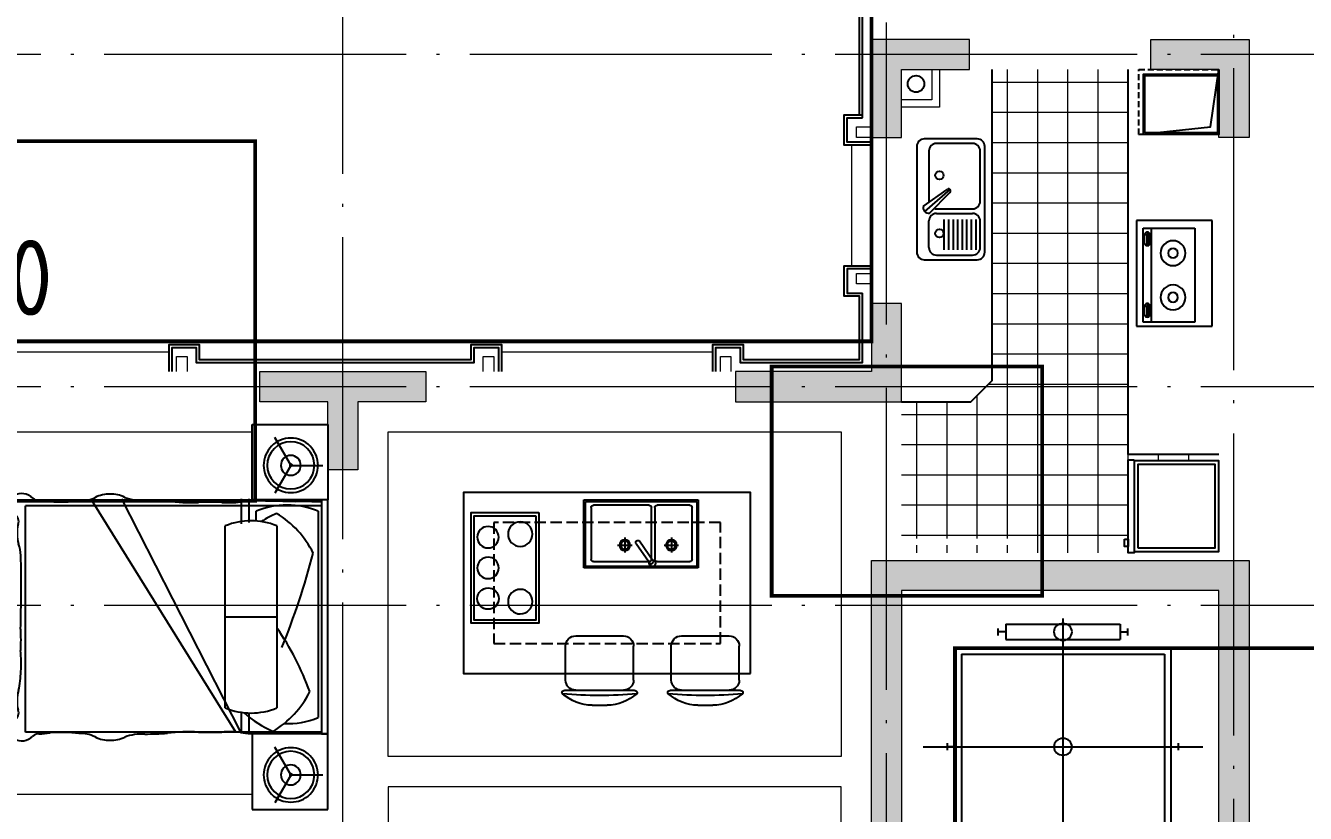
# Model space of a CAD drawing. Extents: x 1117549 to 1295333, y -232649 to -190649.
# Drawn here: x 1167699 to 1176172, y -208443 to -203226 of the extents above; entities that cross this region are included whole.
import ezdxf

# ---------------------------------------------------------------- set-up
doc = ezdxf.new("R2010")
doc.units = 0
doc.header["$LTSCALE"] = 1000
doc.header["$MEASUREMENT"] = 0
for name, pattern in [('ACO-DASHED', [3, 2, -1]), ('DASH', [0.35, 0.25, -0.1]), ('DOTE', [2.4200000000000004, 2, -0.2, 0.02, -0.2])]:
    doc.linetypes.add(name, pattern=pattern)
doc.layers.get('0').update_dxf_attribs({"linetype": 'CONTINUOUS'})
for name, color, linetype, lineweight in [('A-c', 30, 'CONTINUOUS', 0), ('A-Sill', 135, 'CONTINUOUS', 0), ('A-Wall-2', 123, 'CONTINUOUS', 15), ('dote', 252, 'DOTE', 0), ('PUB_HATCH', 8, 'CONTINUOUS', 0), ('砌块', 31, 'CONTINUOUS', 0), ('铺地', 147, 'CONTINUOUS', 0)]:
    doc.layers.add(name, color=color, linetype=linetype, lineweight=lineweight)
for name, color, linetype in [('A-Furniture', 252, 'CONTINUOUS'), ('A-Insulatinglayer', 11, 'CONTINUOUS'), ('A-Kitchen', 214, 'CONTINUOUS'), ('A-Others', 45, 'ACO-DASHED'), ('A-Plumbing', 4, 'CONTINUOUS'), ('A-Section', 2, 'CONTINUOUS'), ('A-Stair', 142, 'CONTINUOUS')]:
    doc.layers.add(name, color=color, linetype=linetype)
doc.styles.get("Standard").update_dxf_attribs({"font": 'GBENOR', "bigfont": 'GBCBIG'})

# ---------------------------------------------------------------- blocks, each defined once
blk = doc.blocks.new('A$C1C2D28C4')
at = {"layer": 'A-Furniture'}
for p, q in [((1407.163943689549, -308.962476815519), (1506.297078005737, -308.9624337921123)), ((2107.163943689549, -308.962476815519), (2206.297078005737, -308.9624337921123)), ((1226.730554247508, -408.9625551229547), (1686.730554247508, -408.9623554846476)), ((1926.730554247508, -408.9625551229547), (2386.730554247508, -408.9623554846476)), ((1231.730583542259, -476.4625529529731), (1231.730681191431, -701.462552952944)), ((1681.730583542259, -476.4623576546292), (1681.730681191431, -701.4623576546)), ((1931.730583542259, -476.4625529529731), (1931.730681191431, -701.462552952944)), ((2381.730583542259, -476.4623576546292), (2381.730681191431, -701.4623576546)), ((1299.230710486183, -768.9625236581924), (1614.230710486183, -768.9623869493516)), ((1999.230710486183, -768.9625236581924), (2314.230710486183, -768.9623869493516)), ((1353.251151159173, -1218.962454951252), (1353.251150740078, -1668.962454951252)), ((2110.21026981622, -1218.96245565619), (1353.251151159173, -1218.962454951252)), ((2110.210269397125, -1668.96245565619), (2110.21026981622, -1218.96245565619)), ((1353.251150740078, -1668.962454951252), (2110.210269397125, -1668.96245565619))]:
    blk.add_line(p, q, dxfattribs=at)
at = {"layer": 'A-Furniture', "color": 251}
for p, q in [((1363.25115114986, -1228.962454960565), (1363.251150749391, -1658.962454960565)), ((2100.210269806907, -1228.962455646877), (1363.25115114986, -1228.962454960565)), ((1415.591098834411, -1260.551467564845), (1784.66726697993, -1260.551467908575)), ((1698.455808889121, -1380.675385263472), (1795.193990369793, -1242.37024619928)), ((1816.910748777445, -1257.560135239066), (1720.17256729689, -1395.865274303287)), ((1795.193990369793, -1242.37024619928), (1816.910748777445, -1257.560135239066)), ((1837.212160494993, -1260.551467957484), (2054.504857990774, -1260.551468159887)), ((2100.210269406438, -1658.962455646877), (2100.210269806907, -1228.962455646877)), ((1400.591098500998, -1618.619190117824), (1400.591098820441, -1275.551467550875)), ((1624.116289441357, -1420.828336123188), (1624.116289534722, -1320.643543144179)), ((1799.66726696596, -1275.551467922545), (1799.6672666464, -1618.619190489495)), ((1822.21216016158, -1618.619190510464), (1822.212160481024, -1275.551467943515)), ((1932.502107739565, -1420.828336410428), (1932.502107832814, -1320.643543431419)), ((2069.504857976804, -1275.551468173857), (2069.504857657361, -1618.619190740807)), ((1575.922427297337, -1369.333587376386), (1671.959199880948, -1369.333587465793)), ((1884.308245595428, -1369.333587663554), (1980.345018179039, -1369.333587753033)), ((1363.251150749391, -1658.962454960565), (2100.210269406438, -1658.962455646877)), ((1784.66726663243, -1633.619190475525), (1415.591098487028, -1633.619190131794)), ((2054.504857643391, -1633.619190726837), (1837.21216014761, -1633.619190524434))]:
    blk.add_line(p, q, dxfattribs=at)
at = {"layer": 'A-Furniture'}
blk.add_lwpolyline([(2456.730710487696, -518.9624553037138), (2456.730710487696, -1718.962455303714), (556.7307104876963, -1718.962455303714), (556.7307104876963, -518.9624553037138)], close=True, dxfattribs=at)
at = {"layer": 'A-Furniture', "linetype": 'DASH', "ltscale": 0.3}
blk.add_lwpolyline([(2256.730710487696, -718.9624553037138), (2256.730710487696, -1518.962455303714), (756.7307104876963, -1518.962455303714), (756.7307104876963, -718.9624553037138)], close=True, dxfattribs=at)
at = {"layer": 'A-Furniture', "linetype": 'ByBlock'}
blk.add_lwpolyline([(1053.770710489247, -1584.722455258569), (1053.770710404264, -853.2024552450166), (606.7307104449719, -853.2024552969378), (606.7307105297223, -1584.72245531049)], close=True, dxfattribs=at)
at = {"layer": 'A-Furniture', "color": 251, "linetype": 'ByBlock'}
blk.add_lwpolyline([(1033.770710486919, -1564.722455260897), (1033.770710406592, -873.2024552473449), (626.7307104473002, -873.2024552946095), (626.730710527394, -1564.722455308161)], close=True, dxfattribs=at)
at = {"layer": 'A-Furniture', "color": 251}
for centre, radius in [((1624.11628948932, -1369.333587421235), 36.13484355663392), ((1624.11628948932, -1369.333587421235), 27.13484355663391), ((1932.502107787528, -1369.333587708476), 36.13484355663392), ((1932.502107787528, -1369.333587708476), 27.13484355663391)]:
    blk.add_circle(centre, radius, dxfattribs=at)
at = {"layer": 'A-Furniture'}
for centre, radius, start, end in [((1416.885059658205, -624.4023439187586), 315.5896225382623, 91.76516271619127, 130.7265681750579), ((1496.576235836605, -624.4023093330761), 315.5896225382623, 49.2734815451325, 88.23488703972866), ((2116.885059658205, -624.4023439187586), 315.5896225382623, 91.76516271619127, 130.7265681750579), ((2196.576235836605, -624.4023093330761), 315.5896225382623, 49.2734815451325, 88.23488703972866), ((1217.50314642, -392.8167872092599), 10, 130.7265681750579, 202.6700160976474), ((1226.730545567581, -388.9625551229547), 20, 202.6700160976474, 270.0000248661574), ((1456.731716419337, -3086.800706024645), 2712.716921149136, 84.80232888191004, 95.19772084136977), ((1299.230583542259, -476.4625236582215), 67.5, 90.00002486615745, 180.0000248661574), ((1614.230583542259, -476.4623869493807), 67.5, 2.486615744707611e-05, 90.00002486615745), ((1686.730545567581, -388.9623554846476), 20, 270.0000248661574, 337.3300336318674), ((1695.957948060008, -392.8165795616369), 10, 337.3300336318674, 49.2734815451325), ((1917.50314642, -392.8167872092599), 10, 130.7265681750579, 202.6700160976474), ((1926.730545567581, -388.9625551229547), 20, 202.6700160976474, 270.0000248661574), ((2156.731716419337, -3086.800706024645), 2712.716921149136, 84.80232888191004, 95.19772084136977), ((1999.230583542259, -476.4625236582215), 67.5, 90.00002486615745, 180.0000248661574), ((2314.230583542259, -476.4623869493807), 67.5, 2.486615744707611e-05, 90.00002486615745), ((2386.730545567581, -388.9623554846476), 20, 270.0000248661574, 337.3300336318674), ((2395.957948060008, -392.8165795616369), 10, 337.3300336318674, 49.2734815451325), ((1299.230681191431, -701.4625236581924), 67.5, 180.0000248661574, 270.0000248661574), ((1614.230681191431, -701.4623869493516), 67.5, 270.0000248661574, 2.486615744707611e-05), ((1999.230681191431, -701.4625236581924), 67.5, 180.0000248661574, 270.0000248661574), ((2314.230681191431, -701.4623869493516), 67.5, 270.0000248661574, 2.486615744707611e-05)]:
    blk.add_arc(centre, radius, start, end, dxfattribs=at)
at = {"layer": 'A-Furniture', "color": 251}
for centre, radius, start, end in [((1415.591098820441, -1275.551467564845), 15, 89.99999994663915, 179.9999999466392), ((1806.052369573619, -1249.965190719158), 21.70012077171123, 272.6646958010015, 197.3932109081115), ((1784.66726696596, -1275.551467908575), 15, 359.9999999466392, 89.99999994663915), ((1837.212160481024, -1275.551467957484), 15, 89.99999994663915, 179.9999999466392), ((2054.504857976804, -1275.551468159887), 15, 359.9999999466392, 89.99999994663915), ((1709.314188093063, -1388.270329783409), 13.25094642638578, 145.0289533516795, 325.0289533516795), ((1415.591098500998, -1618.619190131794), 15, 179.9999999466392, 269.9999999466392), ((1784.6672666464, -1618.619190475525), 15, 269.9999999466392, 359.9999999466392), ((1837.21216016158, -1618.619190524434), 15, 179.9999999466392, 269.9999999466392), ((2054.504857657361, -1618.619190726837), 15, 269.9999999466392, 359.9999999466392)]:
    blk.add_arc(centre, radius, start, end, dxfattribs=at)
at = {"layer": 'A-Furniture', "color": 251, "linetype": 'ByBlock'}
for centre, major_axis, ratio, start_param, end_param in [((931.8507104318123, -995.4424552618148), (0.08869727405015283, 81.27995160577994), 0.9999999998897147, 1.57185611547941, 7.855041422658996), ((718.4907104771119, -1218.962455290733), (0.1161455343885694, 71.119905163059), 0.9999999998895098, 1.572470793466493, 7.85565610064608), ((718.4907105006278, -1422.1624552945), (-0.3525039595916656, 71.11912640876913), 0.999999999891551, 1.565710598073744, 7.848895905253331), ((931.8507104837336, -1442.482455270103), (0.1671156749299456, 81.27982820230422), 0.9999999998904301, 1.572799931786613, 7.855985238966199)]:
    blk.add_ellipse(centre, major_axis=major_axis, ratio=ratio, start_param=start_param, end_param=end_param, dxfattribs=at)
at = {"layer": 'A-Furniture', "color": 251, "linetype": 'ByBlock', "extrusion": (0, 0, -1)}
blk.add_ellipse((718.4907105006278, -1015.7624552091), major_axis=(0.3525039595916656, 71.11912640876913), ratio=0.999999999891551, start_param=4.707303251663538, end_param=10.99048855884312, dxfattribs=at)
blk = doc.blocks.new('A-Other-Elevator -a')
at = {"layer": 'A-Stair', "color": 0, "linetype": 'ByBlock', "lineweight": -2}
for p, q in [((378.4090909757651, 1876.590909046354), (-378.4090909757651, 1876.590909046354)), ((-378.4090909757651, 1876.590909046354), (-378.4090909757651, 1776.13636359456)), ((0, 1915.227272681659), (0, 215.2272727282252)), ((378.4090909757651, 1876.590909046354), (378.4090909757651, 1776.13636359456)), ((-428.8636364392004, 1803.181818139274), (-428.8636364392004, 1849.54545450164)), ((-378.4090909757651, 1826.363636320457), (-428.8636364392004, 1826.363636320457)), ((378.4090909757651, 1826.363636320457), (428.8636364392004, 1826.363636320457)), ((428.8636364392004, 1803.181818139274), (428.8636364392004, 1849.54545450164)), ((714.7727273986675, 1718.181818141602), (-714.7727273986675, 1718.181818141602)), ((-714.7727273986675, 1718.181818141602), (-714.7727273986675, 342.7272727247327)), ((378.4090909757651, 1776.13636359456), (-378.4090909757651, 1776.13636359456)), ((714.7727273986675, 1718.181818141602), (714.7727273986675, 342.7272727247327)), ((672.7272728458046, 1679.545454506297), (-672.7272728458046, 1679.545454506297)), ((-672.7272728458046, 1679.545454506297), (-672.7272728458046, 522.1936596019658)), ((672.7272728458046, 1679.545454506297), (672.7272728458046, 373.636363632977)), ((925.0000001629815, 1065.227272704942), (-925.0000001629815, 1065.227272704942)), ((-765.2272728621028, 1042.045454523759), (-765.2272728621028, 1088.409090886125)), ((-714.7727273986675, 1065.227272704942), (-765.2272728621028, 1065.227272704942)), ((714.7727273986675, 1065.227272704942), (765.2272728621028, 1065.227272704942)), ((765.2272728621028, 1042.045454523759), (765.2272728621028, 1088.409090886125)), ((-509.3533393981052, 373.636363632977), (-672.7272728458046, 522.1936596019658)), ((-849.3181819678284, 342.7272727247327), (-714.7727273986675, 342.7272727247327)), ((-849.3181819678284, 273.1818181811832), (-849.3181819678284, 342.7272727247327)), ((-378.4090909757651, 373.636363632977), (-509.3533393981052, 373.636363632977)), ((403.6363637074828, 342.7272727247327), (-403.6363637074828, 342.7272727247327)), ((-403.6363637074828, 342.7272727247327), (-403.6363637074828, 311.8181818164885)), ((-378.4090909757651, 373.636363632977), (-378.4090909757651, 342.7272727247327)), ((378.4090909757651, 373.636363632977), (378.4090909757651, 342.7272727247327)), ((672.7272728458046, 373.636363632977), (378.4090909757651, 373.636363632977)), ((403.6363637074828, 342.7272727247327), (403.6363637074828, 311.8181818164885)), ((849.3181819678284, 342.7272727247327), (714.7727273986675, 342.7272727247327)), ((849.3181819678284, 273.1818181811832), (849.3181819678284, 342.7272727247327)), ((849.3181819678284, 273.1818181811832), (-849.3181819678284, 273.1818181811832)), ((403.6363637074828, 311.8181818164885), (-403.6363637074828, 311.8181818164885)), ((925.0000001629815, 250), (-925.0000001629815, 250)), ((550, 0), (-550, 0))]:
    blk.add_line(p, q, dxfattribs=at)
for centre in [(0, 1826.363636320457), (0, 1065.227272704942)]:
    blk.add_ellipse(centre, major_axis=(-60.06406158313622, 1.2783456e-09), ratio=0.9189189187334816, start_param=-1.570796326775339, end_param=4.712388980404247, dxfattribs=at)
blk = doc.blocks.new('A-Bed room-Bed-1500x2000e')
at = {"layer": 'A-Furniture', "color": 0, "linetype": 'ByBlock', "lineweight": -2}
for p, q in [((499.9999999816063, 1274.999999999884), (-1.83936208e-08, 1274.999999999884)), ((-1.83936208e-08, 1274.999999999884), (-1.83936208e-08, 774.9999999998836)), ((499.9999999816063, 774.9999999998836), (499.9999999816063, 1274.999999999884)), ((322.1489347135648, 1181.181259282777), (350.3843026742107, 1230.086351160804)), ((87.88667115999851, 1045.929878359311), (31.41593523893971, 1045.929878359311)), ((322.1489347134484, 910.6784974356996), (350.384302674036, 861.7734055573819)), ((-1.83936208e-08, 774.9999999998836), (499.9999999816063, 774.9999999998836)), ((39.99999999080319, 775), (-9.3132257e-09, 775)), ((-9.3132257e-09, 775), (9.3132257e-09, -775)), ((40.00000000931322, -775), (39.99999999080319, 775)), ((39.99999999103603, 763.4999744592932), (2000.669456504053, 763.4999744592932)), ((39.99999999103603, 763.4999744592932), (2000.669456504053, 763.4999744592932)), ((519.7694565039127, 763.4999744592932), (519.7694565039127, 640.4634316035953)), ((570.569456504134, 763.4999744592932), (570.569456504134, 630.9728838461742)), ((575.1028640885487, 763.4999744592932), (1363.584454265889, -783.2295994108134)), ((608.2476522607029, 763.4999744592932), (1552.427511930349, -757.4890662916004)), ((2000.669456504053, 763.4999744592932), (2000.669456504053, -736.5000255407068)), ((63.01122426404617, -700.6871841554239), (63.01122426404617, 665.9128158445819)), ((336.3242486776435, -603.2380591550027), (336.3242486776435, 602.2619408449973)), ((678.3242486776434, 602.2619408449973), (678.3242486776434, -603.2380591550027)), ((678.3242486776434, -0.4880591550318059), (336.3242486776435, -0.4880591550318059)), ((473.4112242641277, -635.7819864072952), (473.4112242641277, -700.6871841554239)), ((519.7694565039127, -625.439549913688), (519.7694565039127, -783.2295339690172)), ((570.5694565039594, -615.9490021562087), (570.5694565039594, -783.2295339690172)), ((40.00000000884756, -736.5000255407068), (2000.669456504053, -736.5000255406194)), ((1.8626451e-09, -775), (500.0000000017462, -775)), ((1.8626451e-09, -1275), (1.8626451e-09, -775)), ((9.3132257e-09, -775), (40.00000000931322, -775)), ((322.1489347524475, -868.8187407171064), (350.3843027133262, -819.9136488390794)), ((500.0000000017462, -775), (500.0000000017462, -1275)), ((87.88667119905587, -1004.070121640601), (31.41593527793884, -1004.070121640601)), ((322.1489347524475, -1139.321502564213), (350.3843027130352, -1188.226594442501)), ((500.0000000017462, -1275), (1.8626451e-09, -1275))]:
    blk.add_line(p, q, dxfattribs=at)
at = {"layer": 'A-Furniture', "color": 0, "linetype": 'ByBlock', "lineweight": -2, "ltscale": 0.5}
for p, q in [((238.0547887909342, 1035.525925925787), (350.3843026740942, 1230.086351160978)), ((256.0749630053761, 1045.929878359311), (31.41593523893971, 1045.929878359311)), ((238.0547887909342, 1056.333830792777), (350.3843026740942, 861.7734055575858)), ((238.0547888299334, -1014.474074074009), (350.3843027130933, -819.9136488389049)), ((256.0749630444334, -1004.070121640601), (31.41593527793884, -1004.070121640601)), ((238.0547888299334, -993.6661692071066), (350.3843027130352, -1188.226594442211))]:
    blk.add_line(p, q, dxfattribs=at)
at = {"layer": 'A-Furniture', "color": 0, "linetype": 'ByBlock', "lineweight": -2}
for centre, radius, start, end in [((159.9521200942108, -2173.095908296527), 2939.931258374784, 88.98844260493374, 92.33837390087763), ((774.918458524975, -20627.42552919019), 21401.21108250195, 90.89566579405559, 91.5076223497521), ((480.7293679425493, 188.815942317713), 583.750817333358, 80.46686223327829, 93.96334083305787), ((655.8953883669454, 1566.1990523641), 805.5266760299971, 264.4085231586508, 273.2179978636207), ((778.2335925992811, -748.7368113448027), 1512.646553311651, 87.07759970078577, 92.92240029921425), ((909.2310535142896, 2070.275430489099), 1309.441763085281, 267.6418721781778, 276.6698109852072), ((1221.295785819529, -1500.292885257921), 2275.619025968726, 90.25053283413894, 94.03122926212524), ((1225.777503125137, 1130.303770978091), 355.2926246105109, 267.6719850916156, 289.3936454027784), ((1430.79494891013, 623.997727837006), 192.0316677905879, 87.35084108191839, 116.9530153035317), ((1447.132290932524, 606.0188597245724), 209.9379506774066, 63.8723774797042, 92.03683822018637), ((1636.085810588905, 980.2194112805882), 209.2912953674312, 242.5423529339369, 272.8438485636209), ((1770.16381939745, 1924.815397077502), 1160.241935557341, 263.8800264006818, 273.3504618484233), ((1911.096505779307, 372.5773090056027), 400.7079659365025, 89.93636360467247, 100.5147064569601), ((1912.92431851424, 828.1241380534773), 54.85654055371765, 268.5556008160492, 316.2435041825531), ((2026.445441923454, 714.2356926200156), 105.9691503727535, 61.27873607578861, 134.2158722969528), ((2051.608947905362, 751.0456277961785), 61.75115537242754, 342.9418294339171, 65.34483857921077), ((268.2112242640578, 167.5378158411767), 538.9663075076091, 87.89758929331968, 112.3788340278701), ((689.7698786094553, 210.7092461423017), 637.8754925995896, 120.9997451861261, 153.5911667397916), ((58.43486225535162, 72.04506366071291), 749.3389137320302, 48.53776399028273, 66.16530707733922), ((2099.296640148852, 635.2348295291013), 53.59127705675196, 124.1355860156061, 199.7689166205521), ((1983.954380823066, 788.5600318818761), 138.3643064687628, 308.044033851284, 336.2939333579518), ((507.3242486777017, 186.9494408422033), 449.1385895896396, 67.62116597212986, 112.3788340278701), ((1820.88803513092, 556.017382891383), 236.0192959341798, 342.8192188727101, 15.00128617814766), ((1825.752913010015, 1108.223978512775), 1814.277228562932, 199.7745018864571, 214.8201173724213), ((2837.20562976948, 327.4895531325892), 806.6182642350462, 168.6451664759746, 177.6231781539105), ((2963.498708220432, 305.288091414317), 933.8771593047827, 176.5835136706533, 185.0473632403969), ((5180.697518434026, -1764.310785791895), 5259.312428789787, 158.0356310377554, 165.2175051776394), ((1220.920916956849, 198.673425250483), 812.6898799830534, 356.6723349114487, 1.724223357790908), ((1220.920915065915, 104.3265238018066), 812.6898818739712, 358.2757766455426, 3.327665088551247), ((11863.91927904018, -203.5673457917874), 9834.761723214671, 178.3484886202174, 181.1907360239477), ((666.7698786094551, -138.6853644523071), 637.8754925995896, 206.4088332602084, 239.0002548138739), ((2330.199608945346, -387.2597219051095), 299.6329019440452, 183.9578669355062, 198.6948194052638), ((1820.88803513092, -553.0174339730002), 236.0192959341798, 344.9987138218523, 17.18078112728999), ((507.3242486777017, -187.9255591522087), 449.1385895896396, 247.6211659721299, 292.3788340278701), ((35.43486225558446, -0.0211819706019014), 749.3389137319756, 293.8346929226608, 302.5362300631558), ((2099.296640148736, -632.2348806106893), 53.59127705666296, 160.2310833794479, 235.8644139843939), ((1983.954380823066, -785.5600829631147), 138.3643064686174, 23.70606664204821, 51.95596614871605), ((159.9521200946183, 2176.095857216889), 2939.931258376674, 267.6616260991224, 271.0115573917308), ((268.2112242640578, -202.3121841520187), 538.9663075075969, 247.6211659721299, 292.3788340278701), ((480.7293679415598, -185.8159933992137), 583.7508173333943, 266.0366591669422, 279.5331377667217), ((655.8953883667708, -1563.199103446328), 805.5266760307483, 86.78200213637943, 95.59147684134922), ((778.2335925992811, 751.7367602633021), 1512.646553311651, 267.0775997007859, 272.9224002992142), ((909.2310535139404, -2067.275481569785), 1309.441763084559, 83.33018901479275, 92.35812781848352), ((1770.163819397334, -1921.81544815973), 1160.241935558042, 86.64953815157675, 96.11997359931813), ((2051.60894790513, -748.0456788777956), 61.7511553723923, 294.6551614207892, 17.05817056608294), ((774.918458524975, 20630.42547810858), 21401.21108250194, 268.4923776502479, 269.104334202609), ((1221.29578581854, 1503.292834176391), 2275.619025968692, 265.9687707378747, 269.7494671658611), ((1225.777503125137, -1127.303822059592), 355.2926246105109, 70.60635459722154, 92.32801490838438), ((1430.794948910538, -620.9977789185068), 192.0316677906618, 243.0469846964683, 272.6491589147429), ((1447.132290932001, -603.0189108061895), 209.9379506774814, 267.9631617798137, 296.1276225202957), ((1636.085810588789, -977.2194623619142), 209.2912953671927, 87.15615143637909, 117.4576470660631), ((1911.096505778958, -369.5773600872199), 400.7079659364538, 259.4852935430399, 270.0636363953275), ((1912.924318514415, -825.1241891349782), 54.85654055369039, 43.75649581744693, 91.44439918395081), ((2026.445441923454, -711.2357437015163), 105.9691503727631, 225.7841277030472, 298.7212639242114)]:
    blk.add_arc(centre, radius, start, end, dxfattribs=at)
at = {"layer": 'A-Furniture', "color": 0, "linetype": 'ByBlock', "lineweight": -2, "ltscale": 0.02, "extrusion": (0, 0, -1)}
for centre in [(244.0615135290427, 1045.929878359311), (244.0615135680419, -1004.070121640601)]:
    blk.add_ellipse(centre, major_axis=(-127.4218731806613, 127.4218731806613), ratio=0.9999999999997716, start_param=1.570796326794896, end_param=7.853981633974483, dxfattribs=at)
at = {"layer": 'A-Furniture', "color": 0, "linetype": 'ByBlock', "lineweight": -2, "ltscale": 0.5, "extrusion": (0, 0, -1)}
for centre, major_axis, ratio in [((244.0615135290427, 1045.929878359311), (-110.4322900899568, 110.4322900899568), 0.9999999999984184), ((244.0615135290427, 1045.929878359311), (-46.72135349962627, 46.72135349962627), 0.9999999999975088), ((244.0615135680419, -1004.070121640601), (-110.4322900899568, 110.4322900899568), 0.9999999999984184), ((244.0615135680419, -1004.070121640601), (-46.72135349962627, 46.72135349962627), 0.9999999999975088)]:
    blk.add_ellipse(centre, major_axis=major_axis, ratio=ratio, start_param=1.570796326794896, end_param=7.853981633974483, dxfattribs=at)
blk = doc.blocks.new('A-Kitchen-Gas stove-700x500')
at = {"layer": 'A-Kitchen'}
for p, q in [((-349.9999999999563, 0), (349.9999999999563, 0)), ((-349.9999999999563, -500.0000000000582), (-349.9999999999563, 0)), ((349.9999999999563, 0), (349.9999999999563, -500.0000000000582)), ((-323.472144260435, -113.0917068321141), (-323.472144260435, -455.5369868483976)), ((299.3016935963387, -113.0917068321141), (-323.472144260435, -113.0917068321141)), ((299.3016935963387, -455.5369868483976), (299.3016935963387, -113.0917068321141)), ((-323.472144260435, -399.84151166433), (299.3016935963387, -399.84151166433)), ((-290.8727731544495, -422.0538412102614), (-290.7542683257633, -433.7648284342139)), ((-199.1109183234657, -423.2301448979997), (-199.1109183234657, -433.7459913624916)), ((182.1243899021501, -422.0538412102614), (182.2428947308362, -433.7648284342139)), ((273.8862447330466, -423.2301448979997), (273.8862447330466, -433.7459913624916)), ((349.9999999999563, -500.0000000000582), (-349.9999999999563, -500.0000000000582)), ((-323.472144260435, -455.5369868483976), (299.3016935963387, -455.5369868483976)), ((-215.7395293142617, -431.5299579231068), (-280.4079388457612, -431.5299579231068)), ((-280.4079388457612, -431.5299579231068), (-280.4079388457612, -448.1502087175613)), ((-280.4079388457612, -448.1502087175613), (-215.7395293142617, -448.1502087175613)), ((-215.7395293142617, -448.1502087175613), (-215.7395293142617, -431.5299579231068)), ((192.5892242108384, -431.5299579231068), (192.5892242108384, -448.1502087175613)), ((257.2576337423379, -431.5299579231068), (192.5892242108384, -431.5299579231068)), ((192.5892242108384, -448.1502087175613), (257.2576337423379, -448.1502087175613)), ((257.2576337423379, -448.1502087175613), (257.2576337423379, -431.5299579231068))]:
    blk.add_line(p, q, dxfattribs=at)
for points in [[(-199.1109183234657, -423.2301448979997, 0.2590339714206403), (-201.0117027598462, -419.8073419830762, 0.0762761895455676), (-212.5317826497631, -414.8729594461038, 0.0365148199121137), (-226.0800731151394, -412.4155319170093, 0.026614996038891), (-244.9326153249567, -411.411299888743, 0.026614996038891), (-263.7851575348614, -412.4155319170093, 0.0365148199121137), (-277.3334480002377, -414.8729594461038, 0.0762761895455752), (-288.8535278900672, -419.8073419830762, 0.2590339714203898), (-290.7543123265642, -423.2301448979997, 0.0784621676306809), (-290.5581488226453, -424.4725007113884, 0.056762457430155)], [(-199.1109183234657, -433.7459913624916, 0.2590339714206403), (-201.0117027598462, -430.3231884473935, 0.0762761895455676), (-212.5317826497631, -425.3888059105373, 0.0365148199121137), (-226.0800731151394, -422.9313783813849, 0.026614996038891), (-244.9326153249567, -421.9271463530021, 0.026614996038891), (-263.7851575348614, -422.9313783813849, 0.0365148199121137), (-277.3334480002377, -425.3888059105373, 0.0762761895455752), (-288.8535278900672, -430.3231884473935, 0.2590339714203898), (-290.7543123265642, -433.7459913624916, 0.2590339714202164), (-288.8535278900672, -437.1687942774151, 0.056762457430155), (-280.4079388457612, -441.1814099272014, 0.0365148199120382)], [(273.8862447330466, -423.2301448979997, 0.2590339714206403), (271.985460296637, -419.8073419830762, 0.0762761895455676), (260.4653804068366, -414.8729594461038, 0.0365148199121137), (246.9170899414603, -412.4155319170093, 0.026614996038891), (228.0645477315557, -411.411299888743, 0.026614996038891), (209.212005521651, -412.4155319170093, 0.0365148199121137), (195.6637150563619, -414.8729594461038, 0.0762761895455752), (184.1436351664451, -419.8073419830762, 0.2590339714203898), (182.2428507300355, -423.2301448979997, 0.0784621676306809), (182.4390142339543, -424.4725007113884, 0.056762457430155)], [(273.8862447330466, -433.7459913624916, 0.2590339714206403), (271.985460296637, -430.3231884473935, 0.0762761895455676), (260.4653804068366, -425.3888059105373, 0.0365148199121137), (246.9170899414603, -422.9313783813849, 0.026614996038891), (228.0645477315557, -421.9271463530021, 0.026614996038891), (209.212005521651, -422.9313783813849, 0.0365148199121137), (195.6637150563619, -425.3888059105373, 0.0762761895455752), (184.1436351664451, -430.3231884473935, 0.2590339714203898), (182.2428507300355, -433.7459913624916, 0.2590339714202164), (184.1436351664451, -437.1687942774151, 0.056762457430155), (192.5892242108384, -441.1814099272014, 0.0365148199120382)], [(-215.7395293142617, -442.871044396481, 0.0087359414318704), (-212.5317826497631, -442.1031768143875, 0.0762761895456294), (-201.0117027598462, -437.1687942774151, 0.2590339714204861), (-199.1109183234657, -433.7459913624916, 0.2590339714206403)], [(257.2576337423379, -442.871044396481, 0.0087359414318704), (260.4653804068366, -442.1031768143875, 0.0762761895456294), (271.985460296637, -437.1687942774151, 0.2590339714204861), (273.8862447330466, -433.7459913624916, 0.2590339714206403)]]:
    blk.add_lwpolyline(points, format="xyb", dxfattribs=at)
for centre, radius in [((-158.4251782181527, -258.5454277156969), 82.49649810437039), ((-158.4251782181527, -258.5454277156969), 31.6309469674834), ((134.2080471712543, -258.5454277156969), 82.49649810437039), ((134.2080471712543, -258.5454277156969), 31.6309469674834)]:
    blk.add_circle(centre, radius, dxfattribs=at)
blk = doc.blocks.new('A-Kitchen-Washer tank-800x450')
at = {"layer": 'A-Kitchen'}
for p, q in [((350, 0), (-350, 0)), ((-400, -50), (-400, -400.0000000000582)), ((-320, -80.00000000005821), (-143.7037762925029, -80.00000000005821)), ((-91.48327314580091, -83.8428183607175), (45.11580502529978, -218.1856368749868)), ((64.23365555763303, -219.8137208182597), (-79.9331826757407, -51.17735588180585)), ((-45.86901710840175, -44.84729640552541), (65.59823248020257, -200.6752570311073)), ((320, -80.00000000005821), (-13.70377629250288, -80.00000000005821)), ((400, -400.0000000000582), (400, -50)), ((-370, -130), (-370, -370)), ((-93.70377629250288, -130), (-93.70377629250288, -370)), ((-63.70377629250288, -130), (-63.70377629250288, -370)), ((370, -370), (370, -130)), ((-133.9178410815948, -180.1655532824807), (-334.2858836707019, -180.1655532824807)), ((-133.9178410815948, -210.1655532823643), (-334.2858836707019, -210.1655532823643)), ((-133.9178410815948, -240.1655532824807), (-334.2858836707019, -240.1655532824807)), ((-133.9178410815948, -270.1655532823643), (-334.2858836707019, -270.1655532823643)), ((-133.9178410815948, -300.1655532824807), (-334.2858836707019, -300.1655532824807)), ((-133.9178410815948, -330.1655532823643), (-334.2858836707019, -330.1655532823643)), ((-133.9178410815948, -360.1655532823643), (-334.2858836707019, -360.1655532823643)), ((-133.9178410815948, -390.1655532824807), (-334.2858836707019, -390.1655532824807)), ((-320, -420), (-143.7037762925029, -420)), ((-13.70377629250288, -420), (320, -420)), ((-350, -450), (350, -450))]:
    blk.add_line(p, q, dxfattribs=at)
for centre in [(-226.0871393597918, -150.1422666750732), (158.6194997856801, -150.1422666750732)]:
    blk.add_circle(centre, 27.46103419230471, dxfattribs=at)
for centre, radius, start, end in [((-350, -50), 50, 90, 180), ((350, -50), 50, 0, 90), ((-320, -130), 50, 90, 180), ((-143.7037762925029, -130), 50, 0, 90), ((-57.41910757808364, -77.51275888417149), 34.64732354453993, 70.52705583987864, 190.5270558380252), ((-13.70377629250288, -130), 50, 90, 97.69780160476948), ((320, -130), 50, 0, 90), ((-13.70377629250288, -130), 50, 161.1095572018356, 180), ((55.4776348400046, -209.5715352834668), 13.47480104998308, 219.7377690677839, 41.31634261031754), ((-350, -400.0000000000582), 50, 180, 270), ((-320, -370), 50, 180, 270), ((-143.7037762925029, -370), 50, 270, 0), ((-13.70377629250288, -370), 50, 180, 270), ((320, -370), 50, 270, 0), ((350, -400.0000000000582), 50, 270, 0)]:
    blk.add_arc(centre, radius, start, end, dxfattribs=at)
blk = doc.blocks.new('A-Kitchen-Refrigeratory-600x600')
at = {"layer": 'A-Kitchen'}
for points in [[(7.999999999796272, -559.9999999917344), (7.999999999912688, 0), (607.9999999911815, 0), (607.9999999910942, -559.9999999917344)], [(31.99999999938882, -535.9999999920836), (31.99999999950524, -23.99999999947613), (583.9999999913853, -23.99999999947613), (583.9999999913853, -535.9999999920836), (31.99999999938882, -535.9999999920836)]]:
    blk.add_lwpolyline(points, dxfattribs=at)
for points in [[(615.9999999910942, -559.9999999917344), (0, -559.9999999917344), (0, -599.9999999917345), (615.9999999910942, -599.9999999917345)], [(90.1549127488106, -623.6699198407732), (90.1549127488106, -599.9999999917345), (41.53894682848476, -599.9999999917345), (41.53894682848476, -623.6699198407732)]]:
    blk.add_lwpolyline(points, close=True, dxfattribs=at)
blk = doc.blocks.new('dsdgd')
at = {"layer": 'PUB_HATCH'}
h = blk.add_hatch(color=256, dxfattribs=at)
h.paths.add_polyline_path([(1180899.450652495, -214316.726785056), (1180699.450652494, -214316.726785056), (1180699.450652494, -212666.726785056), (1180899.450652495, -212666.726785056)])
h.paths.add_polyline_path([(1186399.450652489, -212666.7267850566), (1185499.450652492, -212666.726785056), (1185499.450652492, -214316.726785056), (1185699.450652492, -214316.726785056), (1185699.450652492, -212866.7267850558), (1186399.450652489, -212866.7267850564)])
h.paths.add_polyline_path([(1186399.450652492, -211466.726785056), (1184299.450652492, -211466.726785056), (1184299.450652492, -210566.726785056), (1184499.450652492, -210566.726785056), (1184499.450652492, -211266.7267850562), (1186399.450652492, -211266.7267850562)])
h.paths.add_polyline_path([(1188849.450652493, -210566.7267850612), (1189599.450652493, -210566.7267850612), (1189599.450652493, -212866.7267850612), (1188849.450652493, -212866.7267850612), (1188849.450652493, -212666.7267850612), (1189399.450652493, -212666.7267850612), (1189399.450652493, -210766.7267850612), (1188849.450652493, -210766.7267850612)])
h.paths.add_polyline_path([(1188949.450652492, -217966.7267850558), (1189599.450652492, -217966.7267850558), (1189599.450652492, -216316.7267850558), (1189399.450652492, -216316.7267850558), (1189399.450652492, -217766.726785056), (1188949.450652492, -217766.726785056)])
h.paths.add_polyline_path([(1185499.450652492, -217766.7267850557), (1185174.451345694, -217766.7267850557), (1185174.451345694, -217966.7267850557), (1185499.450652492, -217966.7267850751), (1185499.450652492, -219016.7267850366), (1185174.451345694, -219016.7267850366), (1185174.451345694, -219216.7267850366), (1185699.450652492, -219216.7267850373), (1185699.450652492, -217266.7267850569), (1186899.450652489, -217266.726785056), (1186899.450652489, -217966.7267850602), (1187099.450652492, -217966.726785056), (1187099.450652492, -217066.726785056), (1185499.450652492, -217066.7267848017)])
h.paths.add_polyline_path([(1180899.450652495, -217766.7267850557), (1181224.449959293, -217766.7267850557), (1181224.449959293, -217966.7267850557), (1180899.450652495, -217966.7267850751), (1180899.450652495, -219016.7267850366), (1181224.449959293, -219016.7267850366), (1181224.449959293, -219216.7267850366), (1180699.450652495, -219216.7267850373), (1180699.450652495, -217066.7267848015), (1180899.450652495, -217066.7267848017)])
h.paths.add_polyline_path([(1180899.450652491, -210516.7267850559), (1180899.450652491, -211466.7267850567), (1180374.451345693, -211466.726785056), (1180374.451345693, -211266.726785056), (1180699.450652492, -211266.726785056), (1180699.450652492, -210516.7267850562)])
h.paths.add_polyline_path([(1178999.450652472, -201116.7267850559), (1177799.450652472, -201116.7267850559), (1177799.450652472, -201316.7267850559), (1178999.450652472, -201316.7267850559)])
h.paths.add_polyline_path([(1179049.450652493, -203316.7267850562), (1178399.450652493, -203316.7267850562), (1178399.450652494, -203966.6047854247), (1178599.450652494, -203966.6047854247), (1178599.450652494, -203516.726785056), (1179049.450652493, -203516.726785056)])
h.paths.add_polyline_path([(1179074.450652498, -209266.726785056), (1179074.450652498, -209066.726785056), (1178599.450652492, -209066.726785056), (1178599.450652492, -206966.726785056), (1180699.450652492, -206966.726785056), (1180699.450652492, -209066.726785056), (1180174.450652498, -209066.726785056), (1180174.450652498, -209266.726785056), (1180899.450652492, -209266.726785056), (1180899.450652492, -206766.726785056), (1178399.450652492, -206766.726785056), (1178399.450652492, -209266.726785056)])
h.paths.add_polyline_path([(1184299.450652492, -206166.6047854247), (1184499.450652492, -206166.6047854247), (1184499.450652492, -205716.726785056), (1184949.450652491, -205716.726785056), (1184949.450652491, -205516.7267850562), (1184299.450652491, -205516.7267850562), (1183849.450652492, -205516.7267850562), (1183849.450652492, -205716.726785056), (1184299.450652491, -205716.726785056)])
h.paths.add_polyline_path([(1188949.450652492, -206966.726785056), (1189599.450652492, -206966.726785056), (1189599.450652492, -208066.6047854244), (1189399.450652492, -208066.6047854244), (1189399.450652492, -207166.7267850558), (1188949.450652492, -207166.7267850558)])
h.paths.add_polyline_path([(1187049.450652492, -205516.726785056), (1187699.450652492, -205516.726785056), (1187699.450652492, -207166.726785056), (1187499.450652492, -207166.726785056), (1187499.450652492, -205716.7267850558), (1187049.450652492, -205716.7267850558)])
h.paths.add_polyline_path([(1181799.450652491, -205716.726785056), (1180699.450652491, -205716.726785056), (1180699.450652492, -205066.8487846876), (1180899.450652492, -205066.8487846876), (1180899.450652492, -205516.7267850562), (1181799.450652491, -205516.7267850562)])
h.paths.add_polyline_path([(1180249.450652492, -203316.7267850562), (1180899.450652492, -203316.7267850562), (1180899.450652492, -203966.6047854247), (1180699.450652492, -203966.6047854247), (1180699.450652492, -203516.726785056), (1180249.450652492, -203516.726785056)])
h.paths.add_polyline_path([(1180249.450652492, -201116.7267850562), (1180899.450652492, -201116.7267850562), (1180899.450652492, -201766.6047854246), (1180699.450652492, -201766.6047854246), (1180699.450652492, -201316.7267850559), (1180249.450652492, -201316.7267850559)])
h.paths.add_polyline_path([(1173299.450543233, -214316.726785056), (1173499.450543234, -214316.726785056), (1173499.450543234, -212666.726785056), (1173299.450543233, -212666.726785056)])
h.paths.add_polyline_path([(1167799.450543239, -212666.7267850566), (1168699.450543237, -212666.726785056), (1168699.450543236, -214316.726785056), (1168499.450543236, -214316.726785056), (1168499.450543236, -212866.7267850558), (1167799.45054324, -212866.7267850564)])
h.paths.add_polyline_path([(1167799.450543236, -211466.726785056), (1169899.450543237, -211466.726785056), (1169899.450543236, -210566.726785056), (1169699.450543236, -210566.726785056), (1169699.450543236, -211266.7267850562), (1167799.450543237, -211266.7267850562)])
h.paths.add_polyline_path([(1165349.450543235, -210566.7267850612), (1164599.450543235, -210566.7267850612), (1164599.450543235, -212866.7267850612), (1165349.450543235, -212866.7267850612), (1165349.450543235, -212666.7267850612), (1164799.450543235, -212666.7267850612), (1164799.450543235, -210766.7267850612), (1165349.450543235, -210766.7267850612)])
h.paths.add_polyline_path([(1165249.450543236, -217966.7267850558), (1164599.450543236, -217966.7267850558), (1164599.450543237, -216316.7267850558), (1164799.450543237, -216316.7267850558), (1164799.450543237, -217766.726785056), (1165249.450543236, -217766.726785056)])
h.paths.add_polyline_path([(1168699.450543236, -217766.7267850557), (1169024.449850034, -217766.7267850557), (1169024.449850034, -217966.7267850557), (1168699.450543236, -217966.7267850751), (1168699.450543236, -219016.7267850366), (1169024.449850034, -219016.7267850366), (1169024.449850034, -219216.7267850366), (1168499.450543236, -219216.7267850373), (1168499.450543236, -217266.7267850569), (1167299.45054324, -217266.726785056), (1167299.45054324, -217966.7267850602), (1167099.450543237, -217966.726785056), (1167099.450543237, -217066.726785056), (1168699.450543236, -217066.7267848017)])
h.paths.add_polyline_path([(1173299.450543233, -217766.7267850557), (1172974.451236435, -217766.7267850557), (1172974.451236435, -217966.7267850557), (1173299.450543233, -217966.7267850751), (1173299.450543233, -219016.7267850366), (1172974.451236435, -219016.7267850366), (1172974.451236435, -219216.7267850366), (1173499.450543233, -219216.7267850373), (1173499.450543233, -217066.7267848015), (1173299.450543233, -217066.7267848017)])
h.paths.add_polyline_path([(1177899.450542643, -218316.7267847951), (1177899.450542643, -219216.726785056), (1177699.450543828, -219216.7267874253), (1177699.450542644, -218516.7267847986), (1176499.45054383, -218516.7267847986), (1176499.45054383, -219216.726785056), (1176299.45054383, -219216.726785056), (1176299.450543846, -218316.7267847951), (1176999.450543245, -218316.7267848074), (1176999.450543259, -217066.7267848074), (1177199.45065247, -217066.7267847958), (1177199.450652491, -218316.7267848074)])
h.paths.add_polyline_path([(1177199.450543303, -211666.7267850562), (1177199.450543303, -213116.7267851278), (1176999.450543317, -213116.7267851278), (1176999.450543317, -211666.7267850562), (1175299.450543237, -211666.7267850562), (1175299.450543237, -210516.726785056), (1175499.450543237, -210516.726785056), (1175499.450543237, -211466.7267850562), (1178699.450543237, -211466.7267850562), (1178699.450543237, -210516.7267850558), (1178899.450543237, -210516.7267850562), (1178899.450543237, -211666.7267850562)])
h.paths.add_polyline_path([(1173299.450543237, -210516.7267850559), (1173299.450543237, -211466.7267850567), (1173824.449850035, -211466.726785056), (1173824.449850035, -211266.726785056), (1173499.450543237, -211266.726785056), (1173499.450543237, -210516.7267850562)])
h.paths.add_polyline_path([(1175199.450543256, -201116.7267850559), (1176399.450543256, -201116.7267850559), (1176399.450543256, -201316.7267850559), (1175199.450543256, -201316.7267850559)])
h.paths.add_polyline_path([(1175149.450543235, -203316.7267850562), (1175799.450543235, -203316.7267850562), (1175799.450543234, -203966.6047854247), (1175599.450543234, -203966.6047854247), (1175599.450543234, -203516.726785056), (1175149.450543235, -203516.726785056)])
h.paths.add_polyline_path([(1175124.45054323, -209266.726785056), (1175124.45054323, -209066.726785056), (1175599.450543237, -209066.726785056), (1175599.450543237, -206966.726785056), (1173499.450543237, -206966.726785056), (1173499.450543237, -209066.726785056), (1174024.45054323, -209066.726785056), (1174024.45054323, -209266.726785056), (1173299.450543237, -209266.726785056), (1173299.450543237, -206766.726785056), (1175799.450543237, -206766.726785056), (1175799.450543237, -209266.726785056)])
h.paths.add_polyline_path([(1169899.450543237, -206166.6047854247), (1169699.450543237, -206166.6047854247), (1169699.450543237, -205716.726785056), (1169249.450543237, -205716.726785056), (1169249.450543237, -205516.7267850562), (1169899.450543237, -205516.7267850562), (1170349.450543236, -205516.7267850562), (1170349.450543236, -205716.726785056), (1169899.450543237, -205716.726785056)])
h.paths.add_polyline_path([(1165249.450543236, -206966.726785056), (1164599.450543236, -206966.726785056), (1164599.450543237, -208066.6047854244), (1164799.450543237, -208066.6047854244), (1164799.450543237, -207166.7267850558), (1165249.450543236, -207166.7267850558)])
h.paths.add_polyline_path([(1167149.450543236, -205516.726785056), (1166499.450543236, -205516.726785056), (1166499.450543237, -207166.726785056), (1166699.450543237, -207166.726785056), (1166699.450543237, -205716.7267850558), (1167149.450543236, -205716.7267850558)])
h.paths.add_polyline_path([(1172399.450543237, -205716.726785056), (1173499.450543237, -205716.726785056), (1173499.450543237, -205066.8487846876), (1173299.450543237, -205066.8487846876), (1173299.450543237, -205516.7267850562), (1172399.450543238, -205516.7267850562)])
h.paths.add_polyline_path([(1173949.450543236, -203316.7267850562), (1173299.450543236, -203316.7267850562), (1173299.450543237, -203966.6047854247), (1173499.450543237, -203966.6047854247), (1173499.450543237, -203516.726785056), (1173949.450543236, -203516.726785056)])
h.paths.add_polyline_path([(1173949.450543236, -201116.7267850562), (1173299.450543236, -201116.7267850562), (1173299.450543237, -201766.6047854246), (1173499.450543237, -201766.6047854246), (1173499.450543237, -201316.7267850559), (1173949.450543236, -201316.7267850559)])
at = {"layer": 'A-c', "elevation": 5.2608710943e-06}
for points in [[(1173949.450543236, -203316.7267850562), (1173299.450543236, -203316.7267850562), (1173299.450543237, -203966.6047854247), (1173499.450543237, -203966.6047854247), (1173499.450543237, -203516.726785056), (1173949.450543236, -203516.726785056)], [(1175124.45054323, -209266.726785056), (1175124.45054323, -209066.726785056), (1175599.450543237, -209066.726785056), (1175599.450543237, -206966.726785056), (1173499.450543237, -206966.726785056), (1173499.450543237, -209066.726785056), (1174024.45054323, -209066.726785056), (1174024.45054323, -209266.726785056), (1173299.450543237, -209266.726785056), (1173299.450543237, -206766.726785056), (1175799.450543237, -206766.726785056), (1175799.450543237, -209266.726785056)]]:
    blk.add_lwpolyline(points, close=True, dxfattribs=at)
at = {"layer": 'A-c'}
for points in [[(1175149.450543235, -203316.7267850562), (1175799.450543235, -203316.7267850562), (1175799.450543234, -203966.6047854247), (1175599.450543234, -203966.6047854247), (1175599.450543234, -203516.726785056), (1175149.450543235, -203516.726785056)], [(1172399.450543237, -205716.726785056), (1173499.450543237, -205716.726785056), (1173499.450543237, -205066.8487846876), (1173299.450543237, -205066.8487846876), (1173299.450543237, -205516.7267850562), (1172399.450543238, -205516.7267850562)], [(1169899.450543237, -206166.6047854247), (1169699.450543237, -206166.6047854247), (1169699.450543237, -205716.726785056), (1169249.450543237, -205716.726785056), (1169249.450543237, -205516.7267850562), (1169899.450543237, -205516.7267850562), (1170349.450543236, -205516.7267850562), (1170349.450543236, -205716.726785056), (1169899.450543237, -205716.726785056)]]:
    blk.add_lwpolyline(points, close=True, dxfattribs=at)

msp = doc.modelspace()

# ---------------------------------------------------------------- hatches: boundary and pattern name
h = msp.add_hatch()
h.set_pattern_fill('ANSI31', color=256, scale=100, style=0)
h.set_pattern_definition([(45, (-267346.5261854022, 202003.1774889667), (-112.2532015133644, 112.2532015133644), [])])
h.paths.add_polyline_path([(1174095.015116099, -204895.8813173406), (1174870.47925112, -204895.8813173406), (1174870.47925112, -204384.1724565811), (1174095.015116099, -204384.1724565811)], flags=25)
at = {"layer": '铺地'}
h = msp.add_hatch(dxfattribs=at)
h.set_pattern_fill('_USER', color=256, scale=200, style=0, double=1, pattern_type=0)
h.set_pattern_definition([(0, (0, 0), (0, 200), []), (90, (0, 0), (-200, 1.224646799147353e-14), [])])
h.paths.add_polyline_path([(1174999.450543237, -203516.726785056), (1174099.450543233, -203516.726785056), (1174099.450543233, -205575.3054288186), (1173958.029186996, -205716.7267850561), (1173499.450543237, -205716.7267850561), (1173499.450543237, -205772.4434117344, -0.3738203603314924), (1174276.662034269, -206621.726785056), (1174276.950543237, -206621.726785056), (1174276.950543237, -206666.726785056), (1173499.450543237, -206666.726785056), (1173499.450543237, -206716.726785056), (1174999.450543249, -206716.726785056), (1174999.450543249, -206675.1878382275), (1174975.780623399, -206675.1878382275), (1174975.780623399, -206626.5718723072), (1174999.450543249, -206626.5718723072), (1174999.450543249, -206100.7267850649), (1175039.450543249, -206100.7267850649), (1175039.450543249, -206108.7267850648), (1175599.450543237, -206108.7267850648), (1175599.450543237, -206066.726785056), (1174999.450543237, -206066.726785056)])
h.paths.add_polyline_path([(1173499.450543237, -205772.4434117344), (1173499.450543237, -206621.726785056), (1174276.662034269, -206621.726785056, 0.3738203603314924)], flags=17)

# ---------------------------------------------------------------- linework, layer by layer
at = {"layer": 'A-Insulatinglayer'}
for points in [[(1173239.450543237, -203836.726785056), (1173239.450543237, -203096.6047854243), (1173139.450543237, -203096.6047854243), (1173139.450543237, -202936.6047854244), (1173299.450543237, -202936.604785424)], [(1173299.450543232, -203996.7267850564), (1173139.450543237, -203996.7267850564), (1173139.450543237, -203836.726785056), (1173239.450543237, -203836.726785056)], [(1173299.450543232, -204836.7267850557), (1173139.450543237, -204836.7267850557), (1173139.450543237, -204996.726785056), (1173239.450543237, -204996.726785056)], [(1172269.450543236, -205516.726785056), (1172269.450543236, -205356.7267850561), (1172429.450543236, -205356.7267850561), (1172429.450543236, -205456.726785056), (1173239.450543236, -205456.7267850559), (1173239.450543236, -204996.726785056)], [(1168669.450543235, -205516.7267850564), (1168669.450543235, -205356.5808013399), (1168829.450543234, -205356.5808013399), (1168829.450543234, -205456.7267850564), (1170669.450543237, -205456.726785056), (1170669.450543237, -205356.7267850561), (1170829.450543237, -205356.7267850561), (1170829.450543237, -205516.7267850561)]]:
    msp.add_lwpolyline(points, dxfattribs=at)
at = {"layer": 'A-Kitchen'}
for points in [[(1173499.450543237, -205716.7267850561), (1173958.029186996, -205716.7267850561), (1174099.450543233, -205575.3054288186), (1174099.450543233, -203516.726785056)], [(1175599.450543237, -206066.726785056), (1174999.450543237, -206066.726785056), (1174999.450543237, -203516.726785056)]]:
    msp.add_lwpolyline(points, dxfattribs=at)
at = {"layer": 'A-Others', "linetype": 'ACO-DASHED', "ltscale": 0.02}
msp.add_lwpolyline([(1175069.450543237, -203946.7267852004), (1175069.450543237, -203516.7267852004), (1175599.450543237, -203516.7267852004), (1175599.450543237, -203946.7267852004)], close=True, dxfattribs=at)
at = {"layer": 'A-Others', "linetype": 'ByBlock', "ltscale": 20}
msp.add_lwpolyline([(1175069.450543237, -203946.7267852004), (1175545.109132471, -203896.4515156079), (1175599.450543237, -203516.7267852004)], dxfattribs=at)
for points in [[(1175099.450543237, -203946.7267852004), (1175099.450543237, -203546.7267852004), (1175599.450543237, -203546.7267852004), (1175599.450543237, -203946.7267852004)], [(1175109.450543237, -203936.7267852004), (1175109.450543237, -203556.7267852004), (1175589.450543237, -203556.7267852004), (1175589.450543237, -203936.7267852004)]]:
    msp.add_lwpolyline(points, close=True, dxfattribs=at)
at = {"layer": 'A-Plumbing'}
msp.add_circle((1173594.450544576, -203611.726785056), 55, dxfattribs=at)
at = {"layer": 'A-Section', "color": 138}
for points in [[(1173219.450543237, -203816.726785056), (1173219.450543237, -203116.6047854243), (1173119.450543237, -203116.6047854243), (1173119.450543237, -202916.6047854245), (1173299.450543237, -202916.604785424)], [(1173299.450543232, -204016.7267850564), (1173119.450543237, -204016.7267850564), (1173119.450543237, -203816.726785056), (1173239.450543237, -203816.726785056)], [(1172249.450543236, -205516.726785056), (1172249.450543236, -205336.7267850561), (1172449.450543236, -205336.7267850561), (1172449.450543236, -205436.726785056), (1173219.450543236, -205436.7267850559), (1173219.450543236, -205016.726785056), (1173119.450543237, -205016.726785056), (1173119.450543237, -204816.7267850557), (1173299.450543232, -204816.7267850557)], [(1168649.450543235, -205516.7267850564), (1168649.450543235, -205336.5808013399), (1168849.450543234, -205336.5808013399), (1168849.450543234, -205436.7267850564), (1170649.450543237, -205436.726785056), (1170649.450543237, -205336.7267850561), (1170849.450543237, -205336.7267850561), (1170849.450543237, -205516.7267850561)]]:
    msp.add_lwpolyline(points, dxfattribs=at)
at = {"layer": 'A-Sill'}
for p, q in [((1173169.450543237, -204816.7267850557, 7.174498605257499e-06), (1173169.450543237, -204016.7267850564, 3.348410536678819e-06)), ((1167249.450543236, -205386.726785056, 5.2608710943e-06), (1168649.450543235, -205386.7267850563, 5.2608710943e-06)), ((1170849.450543237, -205386.6386803463, 5.2608710943e-06), (1172249.450543236, -205386.7287143564, 5.2608710943e-06))]:
    msp.add_line(p, q, dxfattribs=at)
at = {"layer": 'A-Wall-2'}
for points in [[(1173699.450544576, -203516.726785056), (1173699.450544576, -203716.726785056), (1173499.450544576, -203716.7267850558)], [(1173749.450544576, -203516.726785056), (1173749.450544576, -203766.726785056), (1173499.450544576, -203766.7267850558)]]:
    msp.add_lwpolyline(points, dxfattribs=at)
at = {"layer": 'dote'}
for p, q in [((1169799.450543252, -211466.7267846888, 5.2608710943e-06), (1169799.450543252, -199574.9225355854, 5.2608710943e-06)), ((1173399.450543252, -219724.4215614279, 5.2608710943e-06), (1173399.450543252, -199574.9225355854, 5.2608710943e-06)), ((1175699.450543252, -212766.7267846881, 5.2608710943e-06), (1175699.450543252, -199574.9225355854, 5.2608710943e-06)), ((1191999.450543255, -203416.726785056), (1162199.450543252, -203416.726785056)), ((1191999.450543256, -205616.726785056), (1162199.450543252, -205616.726785056)), ((1191999.450543256, -207066.726785056), (1162199.450543252, -207066.726785056))]:
    msp.add_line(p, q, dxfattribs=at)
at = {"layer": '砌块'}
for points in [[(1173299.450543237, -203966.726785056), (1173199.450543237, -203966.726785056), (1173199.450543237, -203896.726785056), (1173299.450543237, -203896.726785056)], [(1173299.450543237, -204936.726785056), (1173199.450543237, -204936.726785056), (1173199.450543237, -204866.726785056), (1173299.450543237, -204866.726785056)], [(1168699.450543236, -205516.7267850564), (1168699.450543236, -205416.7267850564), (1168769.450543236, -205416.7267850564), (1168769.450543236, -205516.7267850564)], [(1170729.450543237, -205516.7267850561), (1170729.450543237, -205416.7267850561), (1170799.450543237, -205416.7267850561), (1170799.450543237, -205516.7267850561)], [(1172299.450543236, -205516.7267850561), (1172299.450543236, -205416.7267850561), (1172369.450543236, -205416.7267850561), (1172369.450543236, -205516.7267850561)]]:
    msp.add_lwpolyline(points, dxfattribs=at)
at = {"layer": '铺地', "color": 3, "linetype": 'DASH', "const_width": 25}
msp.add_lwpolyline([(1180899.450543236, -200616.7267849902), (1173299.450543236, -200616.7267849902), (1173299.450543236, -205316.7267849902), (1166499.450543236, -205316.7267849902), (1166499.450543236, -206966.7267849902), (1164599.450543236, -206966.7267849902), (1164599.450543236, -218066.7267849902), (1168499.450543235, -218066.7267849967), (1168499.450543235, -219316.7267849707), (1185699.450539591, -219316.7267849419), (1185699.450539589, -218066.7267849901), (1189599.450548789, -218066.7267849902), (1189599.450548789, -206966.7267849902), (1187699.450539588, -206966.7267849902), (1187699.450539588, -205316.7267849902), (1180899.450543236, -205316.7267849902)], close=True, dxfattribs=at)
at = {"layer": '铺地', "color": 241, "linetype": 'DASH', "const_width": 25}
for points in [[(1165488.239599193, -203990.3423281651), (1169218.721175297, -203990.3423281651), (1169218.721175297, -206372.1599743231), (1165488.239599193, -206372.1599743231)], [(1172638.706614198, -205482.4195140461), (1174429.460381236, -205482.4195140461), (1174429.460381236, -207001.5870653126), (1172638.706614198, -207001.5870653126)]]:
    msp.add_lwpolyline(points, close=True, dxfattribs=at)
at = {"layer": '铺地', "elevation": 5.2608710943e-06}
msp.add_lwpolyline([(1169199.450543237, -208316.7267850562), (1166899.450543237, -208316.7267850562), (1166899.450543237, -205916.726785056), (1169199.450543237, -205916.726785056)], dxfattribs=at)
at = {"layer": '铺地'}
for points in [[(1173099.450543237, -208066.726785056), (1170099.450543237, -208066.726785056), (1170099.450543237, -205916.726785056), (1173099.450543237, -205916.726785056)], [(1170099.450543237, -211466.726785056), (1173099.450543237, -211466.726785056), (1173099.450543237, -208266.726785056), (1170099.450543237, -208266.726785056)]]:
    msp.add_lwpolyline(points, close=True, dxfattribs=at)
at = {"layer": '铺地', "color": 241, "linetype": 'DASH', "const_width": 25, "elevation": 5.2608710943e-06}
msp.add_lwpolyline([(1173852.554943422, -207348.5449669144), (1179799.450543237, -207348.5449669144), (1179799.450543237, -211066.7267850567), (1173852.554943422, -211066.7267850567)], close=True, dxfattribs=at)

# ---------------------------------------------------------------- block references
at = {"layer": 'A-c'}
msp.add_blockref('dsdgd', (0, 0), dxfattribs=at)
at = {"layer": 'A-Furniture', "rotation": 180}
msp.add_blockref('A-Bed room-Bed-1500x2000e', (1169699.450543239, -207141.7267850558, 5.2608710943e-06), dxfattribs=at)
at = {"layer": 'A-Furniture', "xscale": -1, "rotation": 180}
msp.add_blockref('A$C1C2D28C4', (1170042.719832749, -208035.6892403597), dxfattribs=at)
at = {"layer": 'A-Kitchen', "rotation": 90}
msp.add_blockref('A-Kitchen-Washer tank-800x450', (1173599.450543233, -204375.7267850561), dxfattribs=at)
at = {"layer": 'A-Kitchen', "xscale": -1, "rotation": 270}
for name, p in [('A-Kitchen-Gas stove-700x500', (1175554.450543237, -204866.7267850558)), ('A-Kitchen-Refrigeratory-600x600', (1175599.45054324, -206716.726785056))]:
    msp.add_blockref(name, p, dxfattribs=at)
at = {"layer": 'A-Stair', "xscale": -1}
msp.add_blockref('A-Other-Elevator -a', (1174567.32767082, -209066.726785056, 5.2608710943e-06), dxfattribs=at)

# ---------------------------------------------------------------- texts
at = {"layer": '铺地', "color": 241, "linetype": 'DASH'}
msp.add_text('缩进200', height=500, dxfattribs=at).set_placement((1166283.706858296, -205145.2088591668))

doc.saveas('drawing.dxf')
